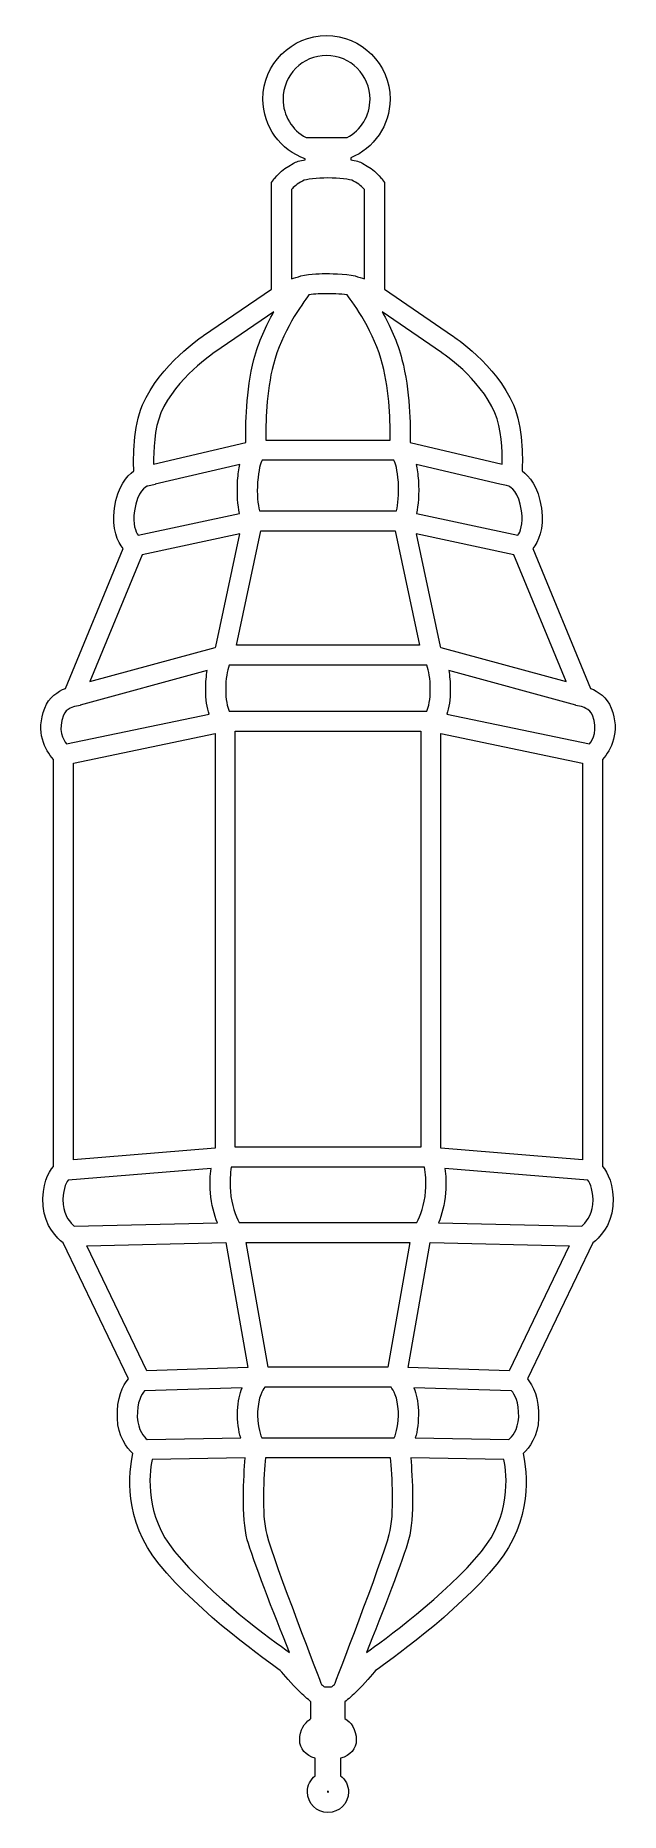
# Model space of a CAD drawing. Header units: inches. Extents: x 2.3 to 6.2, y -11.7 to 0.
import ezdxf

# ---------------------------------------------------------------- set-up
doc = ezdxf.new("R2010")
doc.units = ezdxf.units.IN
doc.header["$MEASUREMENT"] = 0
doc.layers.add('Layer 1', color=7, linetype='Continuous')

msp = doc.modelspace()

# ---------------------------------------------------------------- linework, layer by layer
at = {"layer": 'Layer 1', "lineweight": 0}
for points in [[(3.83, -3.24), (4.718, -3.24), (4.879, -3.996), (3.669, -3.996), (3.83, -3.24)], [(3.66, -7.312), (3.66, -4.563), (4.888, -4.563), (4.888, -7.312), (3.66, -7.312)], [(2.592, -4.774), (3.528, -4.578), (3.528, -7.317), (2.592, -7.394), (2.592, -4.774)], [(5.956, -7.394), (5.02, -7.317), (5.02, -4.578), (5.956, -4.774), (5.956, -7.394)], [(2.68, -7.963), (3.599, -7.942), (3.744, -8.767), (3.076, -8.788), (2.68, -7.963)], [(4.67, -8.765), (3.878, -8.765), (3.733, -7.941), (4.815, -7.941), (4.67, -8.765)], [(5.472, -8.788), (4.804, -8.767), (4.949, -7.942), (5.868, -7.963), (5.472, -8.788)]]:
    msp.add_lwpolyline(points, dxfattribs=at)
for points, knots in [([(6.088, -4.75), (6.145, -4.69), (6.207, -4.569), (6.146, -4.411), (6.118, -4.34), (6.057, -4.3), (6.009, -4.281), (6.009, -4.281), (5.628, -3.358), (5.628, -3.358), (5.663, -3.314), (5.703, -3.232), (5.684, -3.091), (5.665, -2.947), (5.602, -2.877), (5.557, -2.845), (5.561, -2.757), (5.561, -2.555), (5.499, -2.409), (5.384, -2.141), (5.107, -1.959), (5.097, -1.952), (5.097, -1.952), (4.647, -1.644), (4.647, -1.644), (4.647, -1.644), (4.647, -0.939), (4.647, -0.939), (4.647, -0.939), (4.635, -0.921), (4.635, -0.921), (4.63, -0.915), (4.586, -0.857), (4.505, -0.814), (4.486, -0.803), (4.457, -0.795), (4.424, -0.79), (4.424, -0.79), (4.424, -0.777), (4.424, -0.777), (4.577, -0.714), (4.684, -0.564), (4.684, -0.389), (4.684, -0.157), (4.496, 0.031), (4.264, 0.031), (4.033, 0.031), (3.844, -0.157), (3.844, -0.389), (3.844, -0.571), (3.961, -0.726), (4.124, -0.784), (4.124, -0.784), (4.124, -0.79), (4.124, -0.79), (4.09, -0.795), (4.062, -0.803), (4.043, -0.814), (3.962, -0.857), (3.918, -0.915), (3.913, -0.921), (3.913, -0.921), (3.9, -0.939), (3.9, -0.939), (3.9, -0.939), (3.9, -1.644), (3.9, -1.644), (3.9, -1.644), (3.452, -1.951), (3.452, -1.951), (3.441, -1.959), (3.164, -2.141), (3.049, -2.409), (2.987, -2.555), (2.987, -2.757), (2.991, -2.845), (2.945, -2.877), (2.883, -2.947), (2.864, -3.091), (2.845, -3.232), (2.885, -3.314), (2.92, -3.358), (2.92, -3.358), (2.539, -4.281), (2.539, -4.281), (2.49, -4.3), (2.429, -4.34), (2.402, -4.411), (2.341, -4.569), (2.403, -4.69), (2.46, -4.75), (2.46, -4.75), (2.46, -7.439), (2.46, -7.439), (2.428, -7.476), (2.381, -7.558), (2.392, -7.7), (2.402, -7.833), (2.486, -7.914), (2.523, -7.943), (2.523, -7.943), (2.955, -8.842), (2.955, -8.842), (2.919, -8.886), (2.877, -8.967), (2.882, -9.101), (2.887, -9.223), (2.943, -9.297), (2.985, -9.335), (2.959, -9.453), (2.919, -9.773), (3.158, -10.065), (3.42, -10.387), (3.893, -10.722), (3.959, -10.768), (3.978, -10.79), (4.038, -10.859), (4.081, -10.902), (4.111, -10.932), (4.141, -10.958), (4.161, -10.974), (4.161, -10.974), (4.161, -11.085), (4.161, -11.085), (4.159, -11.086), (4.158, -11.088), (4.156, -11.089), (4.155, -11.089), (4.154, -11.09), (4.153, -11.09), (4.153, -11.09), (4.154, -11.091), (4.154, -11.091), (4.119, -11.116), (4.087, -11.159), (4.087, -11.228), (4.087, -11.285), (4.126, -11.328), (4.19, -11.348), (4.19, -11.348), (4.19, -11.463), (4.19, -11.463), (4.159, -11.488), (4.138, -11.526), (4.138, -11.57), (4.138, -11.645), (4.199, -11.706), (4.274, -11.706), (4.349, -11.706), (4.41, -11.645), (4.41, -11.57), (4.41, -11.526), (4.389, -11.488), (4.357, -11.463), (4.357, -11.463), (4.357, -11.348), (4.357, -11.348), (4.422, -11.328), (4.461, -11.285), (4.461, -11.228), (4.461, -11.154), (4.424, -11.109), (4.386, -11.085), (4.386, -11.085), (4.386, -10.974), (4.386, -10.974), (4.407, -10.958), (4.437, -10.932), (4.467, -10.902), (4.51, -10.859), (4.57, -10.79), (4.589, -10.768), (4.655, -10.722), (5.128, -10.387), (5.39, -10.065), (5.629, -9.773), (5.589, -9.453), (5.563, -9.335), (5.604, -9.297), (5.661, -9.223), (5.666, -9.101), (5.671, -8.967), (5.628, -8.886), (5.593, -8.842), (5.593, -8.842), (6.025, -7.943), (6.025, -7.943), (6.062, -7.914), (6.146, -7.833), (6.156, -7.7), (6.167, -7.558), (6.12, -7.476), (6.088, -7.439), (6.088, -7.439), (6.088, -4.75), (6.088, -4.75)], [0, 0, 0, 0, 1, 1, 1, 2, 2, 2, 3, 3, 3, 4, 4, 4, 5, 5, 5, 6, 6, 6, 7, 7, 7, 8, 8, 8, 9, 9, 9, 10, 10, 10, 11, 11, 11, 12, 12, 12, 13, 13, 13, 14, 14, 14, 15, 15, 15, 16, 16, 16, 17, 17, 17, 18, 18, 18, 19, 19, 19, 20, 20, 20, 21, 21, 21, 22, 22, 22, 23, 23, 23, 24, 24, 24, 25, 25, 25, 26, 26, 26, 27, 27, 27, 28, 28, 28, 29, 29, 29, 30, 30, 30, 31, 31, 31, 32, 32, 32, 33, 33, 33, 34, 34, 34, 35, 35, 35, 36, 36, 36, 37, 37, 37, 38, 38, 38, 39, 39, 39, 40, 40, 40, 41, 41, 41, 42, 42, 42, 43, 43, 43, 44, 44, 44, 45, 45, 45, 46, 46, 46, 47, 47, 47, 48, 48, 48, 49, 49, 49, 50, 50, 50, 51, 51, 51, 52, 52, 52, 53, 53, 53, 54, 54, 54, 55, 55, 55, 56, 56, 56, 57, 57, 57, 58, 58, 58, 59, 59, 59, 60, 60, 60, 61, 61, 61, 62, 62, 62, 63, 63, 63, 64, 64, 64, 65, 65, 65, 65]), ([(3.977, -0.389), (3.977, -0.23), (4.106, -0.101), (4.264, -0.101), (4.423, -0.101), (4.552, -0.23), (4.552, -0.389), (4.552, -0.499), (4.491, -0.594), (4.4, -0.643), (4.4, -0.643), (4.129, -0.643), (4.129, -0.643), (4.038, -0.594), (3.977, -0.499), (3.977, -0.389)], [0, 0, 0, 0, 1, 1, 1, 2, 2, 2, 3, 3, 3, 4, 4, 4, 5, 5, 5, 5]), ([(4.105, -0.93), (4.155, -0.903), (4.393, -0.903), (4.443, -0.93), (4.477, -0.948), (4.502, -0.971), (4.515, -0.985), (4.515, -0.985), (4.515, -1.576), (4.515, -1.576), (4.497, -1.57), (4.476, -1.563), (4.453, -1.557), (4.391, -1.542), (4.269, -1.541), (4.255, -1.541), (4.245, -1.541), (4.157, -1.542), (4.095, -1.557), (4.072, -1.563), (4.051, -1.57), (4.033, -1.576), (4.033, -1.576), (4.033, -0.985), (4.033, -0.985), (4.046, -0.97), (4.071, -0.948), (4.105, -0.93)], [0, 0, 0, 0, 1, 1, 1, 2, 2, 2, 3, 3, 3, 4, 4, 4, 5, 5, 5, 6, 6, 6, 7, 7, 7, 8, 8, 8, 9, 9, 9, 9]), ([(3.913, -2.141), (3.966, -1.932), (4.104, -1.74), (4.148, -1.682), (4.187, -1.675), (4.237, -1.674), (4.255, -1.674), (4.294, -1.674), (4.359, -1.676), (4.4, -1.682), (4.445, -1.74), (4.582, -1.932), (4.635, -2.141), (4.682, -2.323), (4.686, -2.536), (4.685, -2.642), (4.685, -2.642), (3.863, -2.642), (3.863, -2.642), (3.862, -2.536), (3.866, -2.323), (3.913, -2.141)], [0, 0, 0, 0, 1, 1, 1, 2, 2, 2, 3, 3, 3, 4, 4, 4, 5, 5, 5, 6, 6, 6, 7, 7, 7, 7]), ([(3.17, -2.461), (3.269, -2.231), (3.522, -2.064), (3.526, -2.061), (3.526, -2.061), (3.916, -1.794), (3.916, -1.794), (3.866, -1.883), (3.814, -1.992), (3.785, -2.108), (3.732, -2.314), (3.729, -2.548), (3.731, -2.657), (3.731, -2.657), (3.122, -2.8), (3.122, -2.8), (3.121, -2.711), (3.126, -2.565), (3.17, -2.461)], [0, 0, 0, 0, 1, 1, 1, 2, 2, 2, 3, 3, 3, 4, 4, 4, 5, 5, 5, 6, 6, 6, 6]), ([(5.377, -2.461), (5.422, -2.564), (5.427, -2.711), (5.426, -2.8), (5.426, -2.8), (4.817, -2.657), (4.817, -2.657), (4.819, -2.548), (4.816, -2.314), (4.763, -2.108), (4.734, -1.992), (4.682, -1.883), (4.632, -1.794), (4.632, -1.794), (5.024, -2.062), (5.024, -2.062), (5.026, -2.064), (5.278, -2.23), (5.377, -2.461)], [0, 0, 0, 0, 1, 1, 1, 2, 2, 2, 3, 3, 3, 4, 4, 4, 5, 5, 5, 6, 6, 6, 6]), ([(2.995, -3.108), (3.013, -2.976), (3.074, -2.948), (3.078, -2.946), (3.078, -2.946), (3.083, -2.945), (3.083, -2.945), (3.083, -2.945), (3.131, -2.935), (3.131, -2.935), (3.131, -2.935), (3.131, -2.933), (3.131, -2.933), (3.131, -2.933), (3.691, -2.802), (3.691, -2.802), (3.685, -2.831), (3.68, -2.866), (3.677, -2.908), (3.671, -2.998), (3.679, -3.072), (3.689, -3.125), (3.689, -3.125), (3.019, -3.27), (3.019, -3.27), (3.003, -3.247), (2.983, -3.199), (2.995, -3.108)], [0, 0, 0, 0, 1, 1, 1, 2, 2, 2, 3, 3, 3, 4, 4, 4, 5, 5, 5, 6, 6, 6, 7, 7, 7, 8, 8, 8, 9, 9, 9, 9]), ([(3.821, -3.108), (3.811, -3.066), (3.803, -3), (3.809, -2.918), (3.815, -2.835), (3.829, -2.793), (3.838, -2.774), (3.838, -2.774), (4.71, -2.774), (4.71, -2.774), (4.719, -2.793), (4.733, -2.835), (4.739, -2.918), (4.745, -3), (4.736, -3.066), (4.727, -3.108), (4.727, -3.108), (3.821, -3.108), (3.821, -3.108)], [0, 0, 0, 0, 1, 1, 1, 2, 2, 2, 3, 3, 3, 4, 4, 4, 5, 5, 5, 6, 6, 6, 6]), ([(5.529, -3.27), (5.529, -3.27), (4.859, -3.125), (4.859, -3.125), (4.869, -3.072), (4.878, -2.998), (4.871, -2.908), (4.868, -2.866), (4.863, -2.831), (4.856, -2.802), (4.856, -2.802), (5.41, -2.932), (5.41, -2.932), (5.41, -2.932), (5.41, -2.933), (5.41, -2.933), (5.41, -2.933), (5.453, -2.942), (5.453, -2.942), (5.453, -2.942), (5.469, -2.946), (5.469, -2.946), (5.479, -2.95), (5.536, -2.982), (5.553, -3.108), (5.565, -3.199), (5.544, -3.248), (5.529, -3.27)], [0, 0, 0, 0, 1, 1, 1, 2, 2, 2, 3, 3, 3, 4, 4, 4, 5, 5, 5, 6, 6, 6, 7, 7, 7, 8, 8, 8, 9, 9, 9, 9]), ([(3.046, -3.399), (3.046, -3.399), (3.691, -3.26), (3.691, -3.26), (3.691, -3.26), (3.532, -4.005), (3.532, -4.005), (3.531, -4.007), (3.53, -4.009), (3.528, -4.012), (3.528, -4.012), (2.7, -4.236), (2.7, -4.236), (2.7, -4.236), (3.046, -3.399), (3.046, -3.399)], [0, 0, 0, 0, 1, 1, 1, 2, 2, 2, 3, 3, 3, 4, 4, 4, 5, 5, 5, 5]), ([(5.848, -4.236), (5.848, -4.236), (5.02, -4.011), (5.02, -4.011), (5.019, -4.009), (5.017, -4.007), (5.016, -4.005), (5.016, -4.005), (4.857, -3.26), (4.857, -3.26), (4.857, -3.26), (5.502, -3.399), (5.502, -3.399), (5.502, -3.399), (5.848, -4.236), (5.848, -4.236)], [0, 0, 0, 0, 1, 1, 1, 2, 2, 2, 3, 3, 3, 4, 4, 4, 5, 5, 5, 5]), ([(2.526, -4.458), (2.543, -4.413), (2.601, -4.4), (2.601, -4.4), (2.601, -4.4), (2.636, -4.393), (2.636, -4.393), (2.636, -4.393), (2.637, -4.391), (2.637, -4.391), (2.637, -4.391), (3.476, -4.163), (3.476, -4.163), (3.47, -4.198), (3.466, -4.239), (3.466, -4.286), (3.466, -4.356), (3.475, -4.41), (3.488, -4.452), (3.488, -4.452), (2.547, -4.648), (2.547, -4.648), (2.522, -4.618), (2.488, -4.555), (2.526, -4.458)], [0, 0, 0, 0, 1, 1, 1, 2, 2, 2, 3, 3, 3, 4, 4, 4, 5, 5, 5, 6, 6, 6, 7, 7, 7, 8, 8, 8, 8]), ([(4.928, -4.431), (4.928, -4.431), (3.62, -4.431), (3.62, -4.431), (3.609, -4.402), (3.598, -4.356), (3.598, -4.286), (3.598, -4.216), (3.609, -4.164), (3.621, -4.128), (3.621, -4.128), (4.927, -4.128), (4.927, -4.128), (4.939, -4.164), (4.95, -4.216), (4.95, -4.286), (4.95, -4.356), (4.939, -4.402), (4.928, -4.431)], [0, 0, 0, 0, 1, 1, 1, 2, 2, 2, 3, 3, 3, 4, 4, 4, 5, 5, 5, 6, 6, 6, 6]), ([(6.001, -4.648), (6.001, -4.648), (5.06, -4.452), (5.06, -4.452), (5.073, -4.41), (5.082, -4.356), (5.082, -4.286), (5.082, -4.239), (5.078, -4.198), (5.072, -4.163), (5.072, -4.163), (5.911, -4.391), (5.911, -4.391), (5.911, -4.391), (5.912, -4.393), (5.912, -4.393), (5.912, -4.393), (5.947, -4.4), (5.947, -4.4), (5.948, -4.401), (6.005, -4.414), (6.022, -4.458), (6.06, -4.555), (6.025, -4.619), (6.001, -4.648)], [0, 0, 0, 0, 1, 1, 1, 2, 2, 2, 3, 3, 3, 4, 4, 4, 5, 5, 5, 6, 6, 6, 7, 7, 7, 8, 8, 8, 8]), ([(2.556, -7.529), (2.556, -7.529), (3.501, -7.452), (3.501, -7.452), (3.495, -7.496), (3.492, -7.549), (3.497, -7.613), (3.503, -7.691), (3.522, -7.759), (3.543, -7.811), (3.543, -7.811), (2.597, -7.833), (2.597, -7.833), (2.574, -7.813), (2.529, -7.765), (2.524, -7.69), (2.517, -7.599), (2.542, -7.55), (2.556, -7.529)], [0, 0, 0, 0, 1, 1, 1, 2, 2, 2, 3, 3, 3, 4, 4, 4, 5, 5, 5, 6, 6, 6, 6]), ([(4.919, -7.603), (4.912, -7.694), (4.883, -7.766), (4.861, -7.809), (4.861, -7.809), (3.687, -7.809), (3.687, -7.809), (3.665, -7.766), (3.636, -7.694), (3.629, -7.603), (3.624, -7.536), (3.629, -7.483), (3.635, -7.444), (3.635, -7.444), (4.912, -7.444), (4.912, -7.444), (4.919, -7.483), (4.924, -7.536), (4.919, -7.603)], [0, 0, 0, 0, 1, 1, 1, 2, 2, 2, 3, 3, 3, 4, 4, 4, 5, 5, 5, 6, 6, 6, 6]), ([(6.024, -7.69), (6.019, -7.765), (5.974, -7.813), (5.951, -7.833), (5.951, -7.833), (5.005, -7.811), (5.005, -7.811), (5.026, -7.759), (5.045, -7.691), (5.051, -7.613), (5.056, -7.549), (5.053, -7.496), (5.047, -7.452), (5.047, -7.452), (5.991, -7.529), (5.991, -7.529), (6.006, -7.551), (6.031, -7.6), (6.024, -7.69)], [0, 0, 0, 0, 1, 1, 1, 2, 2, 2, 3, 3, 3, 4, 4, 4, 5, 5, 5, 6, 6, 6, 6]), ([(3.061, -8.921), (3.061, -8.921), (3.706, -8.901), (3.706, -8.901), (3.691, -8.94), (3.679, -8.99), (3.677, -9.052), (3.674, -9.126), (3.684, -9.186), (3.697, -9.232), (3.697, -9.232), (3.08, -9.243), (3.08, -9.243), (3.059, -9.226), (3.018, -9.181), (3.014, -9.095), (3.01, -8.993), (3.044, -8.941), (3.061, -8.921)], [0, 0, 0, 0, 1, 1, 1, 2, 2, 2, 3, 3, 3, 4, 4, 4, 5, 5, 5, 6, 6, 6, 6]), ([(4.691, -8.897), (4.705, -8.915), (4.735, -8.962), (4.739, -9.057), (4.742, -9.139), (4.726, -9.197), (4.712, -9.231), (4.712, -9.231), (3.836, -9.231), (3.836, -9.231), (3.822, -9.197), (3.806, -9.139), (3.809, -9.057), (3.813, -8.961), (3.843, -8.913), (3.857, -8.897), (3.857, -8.897), (4.691, -8.897), (4.691, -8.897)], [0, 0, 0, 0, 1, 1, 1, 2, 2, 2, 3, 3, 3, 4, 4, 4, 5, 5, 5, 6, 6, 6, 6]), ([(5.534, -9.095), (5.53, -9.182), (5.488, -9.226), (5.468, -9.243), (5.468, -9.243), (4.851, -9.232), (4.851, -9.232), (4.864, -9.186), (4.874, -9.126), (4.871, -9.052), (4.869, -8.99), (4.857, -8.94), (4.842, -8.901), (4.842, -8.901), (5.487, -8.921), (5.487, -8.921), (5.505, -8.942), (5.538, -8.993), (5.534, -9.095)], [0, 0, 0, 0, 1, 1, 1, 2, 2, 2, 3, 3, 3, 4, 4, 4, 5, 5, 5, 6, 6, 6, 6]), ([(3.26, -9.982), (3.064, -9.741), (3.091, -9.478), (3.112, -9.375), (3.112, -9.375), (3.727, -9.364), (3.727, -9.364), (3.717, -9.489), (3.701, -9.754), (3.741, -9.904), (3.774, -10.026), (3.917, -10.394), (4.019, -10.648), (3.916, -10.576), (3.492, -10.267), (3.26, -9.982)], [0, 0, 0, 0, 1, 1, 1, 2, 2, 2, 3, 3, 3, 4, 4, 4, 5, 5, 5, 5]), ([(4.679, -9.87), (4.631, -10.05), (4.317, -10.861), (4.317, -10.861), (4.309, -10.867), (4.303, -10.872), (4.298, -10.876), (4.298, -10.876), (4.25, -10.876), (4.25, -10.876), (4.245, -10.872), (4.239, -10.867), (4.231, -10.861), (4.231, -10.861), (3.917, -10.05), (3.869, -9.87), (3.833, -9.736), (3.85, -9.475), (3.86, -9.363), (3.86, -9.363), (4.688, -9.363), (4.688, -9.363), (4.698, -9.475), (4.715, -9.736), (4.679, -9.87)], [0, 0, 0, 0, 1, 1, 1, 2, 2, 2, 3, 3, 3, 4, 4, 4, 5, 5, 5, 6, 6, 6, 7, 7, 7, 8, 8, 8, 8]), ([(5.288, -9.982), (5.055, -10.267), (4.631, -10.576), (4.529, -10.648), (4.631, -10.394), (4.774, -10.025), (4.807, -9.904), (4.847, -9.754), (4.831, -9.489), (4.821, -9.364), (4.821, -9.364), (5.436, -9.375), (5.436, -9.375), (5.457, -9.478), (5.484, -9.741), (5.288, -9.982)], [0, 0, 0, 0, 1, 1, 1, 2, 2, 2, 3, 3, 3, 4, 4, 4, 5, 5, 5, 5]), ([(4.27, -11.57), (4.27, -11.568), (4.272, -11.566), (4.274, -11.566), (4.276, -11.566), (4.278, -11.568), (4.278, -11.57), (4.278, -11.574), (4.27, -11.574), (4.27, -11.57)], [0, 0, 0, 0, 1, 1, 1, 2, 2, 2, 3, 3, 3, 3])]:
    msp.add_open_spline(points, degree=3, knots=knots, dxfattribs=at)

doc.saveas('drawing.dxf')
